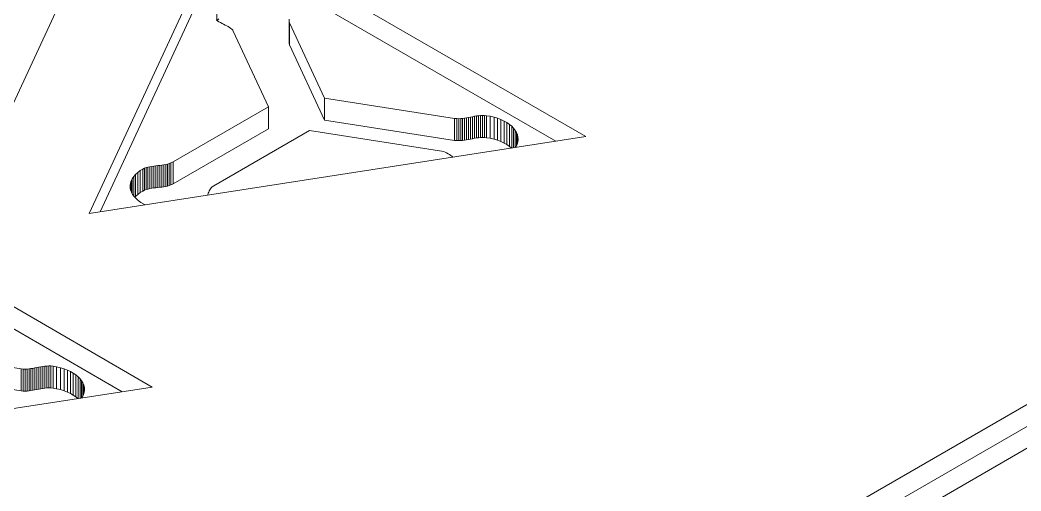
# Model space of a CAD drawing. Header units: inches. Extents: x 2.5 to 18.9, y 2.6 to 12.3.
# Drawn here: x 15.061 to 17.388, y 5.682 to 6.777 of the extents above; entities that cross this region are included whole.
import ezdxf

# ---------------------------------------------------------------- set-up
doc = ezdxf.new("R2010")
doc.units = ezdxf.units.IN
doc.header["$MEASUREMENT"] = 0

# ---------------------------------------------------------------- blocks, each defined once
blk = doc.blocks.new('A$C39963D99')
at = {"color": 0, "linetype": 'Continuous', "lineweight": 0, "extrusion": (3.33067e-16, 0.816497, 0.57735)}
for p, q in [((18.389, -3.5694), (18.0795, -4.2363)), ((18.3571, -4.2741), (18.6666, -3.6072)), ((18.6666, -3.6072), (19.5122, -4.0954)), ((18.6666, -3.6582), (18.3826, -4.2701)), ((19.4425, -4.1062), (18.6666, -3.6582)), ((18.654, -3.8253), (18.654, -3.7756)), ((15.2028, -7.7975), (22.0617, -3.8375)), ((18.6559, -3.8266), (18.6529, -3.8245)), ((18.6587, -3.8221), (18.6548, -3.8259)), ((18.6592, -3.8287), (18.6559, -3.8266)), ((18.6627, -3.8306), (18.6592, -3.8287)), ((18.6663, -3.8325), (18.6627, -3.8306)), ((18.67, -3.8343), (18.6663, -3.8325)), ((18.6736, -3.8361), (18.67, -3.8343)), ((18.6772, -3.838), (18.6736, -3.8361)), ((18.6806, -3.8398), (18.6772, -3.838)), ((18.6838, -3.8418), (18.6806, -3.8398)), ((18.8226, -3.8228), (18.8222, -3.8254)), ((18.8222, -3.8764), (18.8222, -3.8254)), ((18.8222, -3.8254), (18.8223, -3.828)), ((18.8223, -3.879), (18.8223, -3.828)), ((18.8223, -3.828), (18.823, -3.8309)), ((18.823, -3.8819), (18.823, -3.8309)), ((18.823, -3.8309), (18.9044, -4.0062)), ((18.6867, -3.8439), (18.6838, -3.8418)), ((18.6891, -3.846), (18.6867, -3.8439)), ((18.6912, -3.8484), (18.6891, -3.846)), ((18.6922, -3.8501), (18.6912, -3.8484)), ((18.7739, -4.0263), (18.6922, -3.8501)), ((18.8223, -3.879), (18.8222, -3.8764)), ((18.823, -3.8819), (18.8223, -3.879)), ((18.9044, -4.0572), (18.823, -3.8819)), ((15.2028, -7.8486), (22.0617, -3.8886)), ((22.0617, -3.8886), (15.2028, -7.8486)), ((22.0617, -3.9396), (15.2028, -7.8996)), ((15.2028, -7.8996), (22.0617, -3.9396)), ((18.9044, -4.0572), (18.9044, -4.0062)), ((18.9044, -4.0062), (19.2071, -4.053)), ((18.5526, -4.1541), (18.7739, -4.0263)), ((18.7739, -4.0773), (18.7739, -4.0263)), ((19.2438, -4.0501), (19.2484, -4.0492)), ((19.2484, -4.0492), (19.253, -4.0483)), ((19.2484, -4.1002), (19.2484, -4.0492)), ((19.253, -4.0483), (19.2576, -4.0475)), ((19.253, -4.0993), (19.253, -4.0483)), ((19.2576, -4.0475), (19.2623, -4.0469)), ((19.2576, -4.0986), (19.2576, -4.0475)), ((19.2623, -4.0469), (19.267, -4.0465)), ((19.2623, -4.0979), (19.2623, -4.0469)), ((19.267, -4.0465), (19.2718, -4.0463)), ((19.267, -4.0975), (19.267, -4.0465)), ((19.2718, -4.0973), (19.2718, -4.0463)), ((19.2718, -4.0463), (19.2766, -4.0464)), ((19.2766, -4.0974), (19.2766, -4.0464)), ((19.2766, -4.0464), (19.2814, -4.0469)), ((19.2814, -4.0979), (19.2814, -4.0469)), ((19.2814, -4.0469), (19.2896, -4.0483)), ((19.2896, -4.0993), (19.2896, -4.0483)), ((19.2896, -4.0483), (19.2986, -4.0504)), ((19.2071, -4.1041), (18.9044, -4.0572)), ((19.2071, -4.1041), (19.2071, -4.053)), ((19.2071, -4.053), (19.2121, -4.0536)), ((19.2121, -4.1046), (19.2121, -4.0536)), ((19.2121, -4.0536), (19.2166, -4.0538)), ((19.2166, -4.0538), (19.2212, -4.0536)), ((19.2166, -4.1048), (19.2166, -4.0538)), ((19.2212, -4.0536), (19.2257, -4.0532)), ((19.2212, -4.1046), (19.2212, -4.0536)), ((19.2257, -4.0532), (19.2302, -4.0526)), ((19.2257, -4.1042), (19.2257, -4.0532)), ((19.2302, -4.0526), (19.2347, -4.0519)), ((19.2302, -4.1036), (19.2302, -4.0526)), ((19.2347, -4.0519), (19.2393, -4.051)), ((19.2347, -4.1029), (19.2347, -4.0519)), ((19.2393, -4.051), (19.2438, -4.0501)), ((19.2393, -4.102), (19.2393, -4.051)), ((19.2438, -4.1011), (19.2438, -4.0501)), ((19.2986, -4.1014), (19.2986, -4.0504)), ((19.2986, -4.0504), (19.307, -4.0529)), ((19.307, -4.104), (19.307, -4.0529)), ((19.307, -4.0529), (19.3148, -4.0559)), ((19.3148, -4.107), (19.3148, -4.0559)), ((19.3148, -4.0559), (19.322, -4.0593)), ((19.322, -4.1103), (19.322, -4.0593)), ((19.322, -4.0593), (19.3286, -4.063)), ((19.3286, -4.1141), (19.3286, -4.063)), ((19.3286, -4.063), (19.3345, -4.0671)), ((19.3345, -4.1181), (19.3345, -4.0671)), ((19.3345, -4.0671), (19.3397, -4.0714)), ((19.3397, -4.1221), (19.3397, -4.0714)), ((19.3397, -4.0714), (19.3442, -4.076)), ((19.5122, -4.0954), (18.3571, -4.2741)), ((18.7739, -4.0773), (18.5526, -4.2051)), ((18.8693, -4.0814), (18.6469, -4.2098)), ((19.1717, -4.1282), (18.8693, -4.0814)), ((19.3442, -4.1214), (19.3442, -4.076)), ((19.3442, -4.076), (19.348, -4.0809)), ((19.348, -4.1208), (19.348, -4.0809)), ((19.348, -4.0809), (19.3509, -4.0859)), ((19.3509, -4.1161), (19.3509, -4.0859)), ((19.3509, -4.0859), (19.353, -4.0911)), ((19.353, -4.1107), (19.353, -4.0911)), ((19.353, -4.0911), (19.3542, -4.0964)), ((19.2121, -4.1046), (19.2071, -4.1041)), ((19.2166, -4.1048), (19.2121, -4.1046)), ((19.2212, -4.1046), (19.2166, -4.1048)), ((19.2257, -4.1042), (19.2212, -4.1046)), ((19.2302, -4.1036), (19.2257, -4.1042)), ((19.2347, -4.1029), (19.2302, -4.1036)), ((19.2393, -4.102), (19.2347, -4.1029)), ((19.2438, -4.1011), (19.2393, -4.102)), ((19.2484, -4.1002), (19.2438, -4.1011)), ((19.253, -4.0993), (19.2484, -4.1002)), ((19.2576, -4.0986), (19.253, -4.0993)), ((19.2623, -4.0979), (19.2576, -4.0986)), ((19.267, -4.0975), (19.2623, -4.0979)), ((19.2718, -4.0973), (19.267, -4.0975)), ((19.2766, -4.0974), (19.2718, -4.0973)), ((19.2814, -4.0979), (19.2766, -4.0974)), ((19.2896, -4.0993), (19.2814, -4.0979)), ((19.2986, -4.1014), (19.2896, -4.0993)), ((19.307, -4.104), (19.2986, -4.1014)), ((19.3148, -4.107), (19.307, -4.104)), ((19.322, -4.1103), (19.3148, -4.107)), ((19.3286, -4.1141), (19.322, -4.1103)), ((19.3345, -4.1181), (19.3286, -4.1141)), ((19.3393, -4.1221), (19.3345, -4.1181)), ((19.3498, -4.1183), (19.3482, -4.1208)), ((19.3524, -4.1129), (19.3498, -4.1183)), ((19.3539, -4.1073), (19.3524, -4.1129)), ((19.3545, -4.1019), (19.3539, -4.1073)), ((19.3542, -4.1049), (19.3542, -4.0964)), ((19.3542, -4.0964), (19.3545, -4.1019)), ((19.1771, -4.1293), (19.1717, -4.1282)), ((19.1812, -4.1304), (19.1771, -4.1293)), ((19.1849, -4.1319), (19.1812, -4.1304)), ((19.1885, -4.1335), (19.1849, -4.1319)), ((19.1919, -4.1353), (19.1885, -4.1335)), ((19.1951, -4.1373), (19.1919, -4.1353)), ((19.1983, -4.1393), (19.1951, -4.1373)), ((19.2015, -4.1414), (19.1983, -4.1393)), ((19.2039, -4.1431), (19.2015, -4.1414)), ((18.494, -4.1663), (18.4984, -4.1653)), ((18.4984, -4.1653), (18.503, -4.1645)), ((18.4984, -4.2163), (18.4984, -4.1653)), ((18.503, -4.1645), (18.5077, -4.1638)), ((18.503, -4.2155), (18.503, -4.1645)), ((18.5077, -4.1638), (18.5124, -4.1632)), ((18.5077, -4.2148), (18.5077, -4.1638)), ((18.5124, -4.1632), (18.5171, -4.1627)), ((18.5124, -4.2143), (18.5124, -4.1632)), ((18.5171, -4.1627), (18.5218, -4.1622)), ((18.5171, -4.2137), (18.5171, -4.1627)), ((18.5218, -4.1622), (18.5265, -4.1616)), ((18.5218, -4.2132), (18.5218, -4.1622)), ((18.5265, -4.1616), (18.531, -4.1609)), ((18.5265, -4.2126), (18.5265, -4.1616)), ((18.531, -4.1609), (18.5354, -4.1602)), ((18.531, -4.212), (18.531, -4.1609)), ((18.5354, -4.1602), (18.5397, -4.1592)), ((18.5354, -4.2112), (18.5354, -4.1602)), ((18.5397, -4.1592), (18.5437, -4.158)), ((18.5397, -4.2102), (18.5397, -4.1592)), ((18.5437, -4.158), (18.5475, -4.1566)), ((18.5437, -4.2091), (18.5437, -4.158)), ((18.5475, -4.1566), (18.5526, -4.1541)), ((18.5475, -4.2076), (18.5475, -4.1566)), ((18.5526, -4.2051), (18.5526, -4.1541)), ((18.4576, -4.1933), (18.4609, -4.1883)), ((18.4609, -4.1883), (18.4651, -4.1834)), ((18.4609, -4.2334), (18.4609, -4.1883)), ((18.4651, -4.1834), (18.4702, -4.1788)), ((18.4651, -4.2344), (18.4651, -4.1834)), ((18.4702, -4.1788), (18.4761, -4.1744)), ((18.4702, -4.2298), (18.4702, -4.1788)), ((18.4761, -4.1744), (18.482, -4.1708)), ((18.4761, -4.2254), (18.4761, -4.1744)), ((18.482, -4.1708), (18.4858, -4.169)), ((18.482, -4.2218), (18.482, -4.1708)), ((18.4858, -4.169), (18.4898, -4.1675)), ((18.4858, -4.22), (18.4858, -4.169)), ((18.4898, -4.1675), (18.494, -4.1663)), ((18.4898, -4.2185), (18.4898, -4.1675)), ((18.494, -4.2173), (18.494, -4.1663)), ((17.6584, -4.1892), (18.5041, -4.6774)), ((18.4527, -4.2089), (18.4535, -4.2036)), ((18.4528, -4.2142), (18.4527, -4.2089)), ((18.4535, -4.2036), (18.4551, -4.1984)), ((18.4535, -4.2177), (18.4535, -4.2036)), ((18.4551, -4.1984), (18.4576, -4.1933)), ((18.4551, -4.2232), (18.4551, -4.1984)), ((18.4576, -4.2284), (18.4576, -4.1933)), ((18.531, -4.212), (18.5265, -4.2126)), ((18.5354, -4.2112), (18.531, -4.212)), ((18.5397, -4.2102), (18.5354, -4.2112)), ((18.5437, -4.2091), (18.5397, -4.2102)), ((18.5475, -4.2076), (18.5437, -4.2091)), ((18.5526, -4.2051), (18.5475, -4.2076)), ((18.6437, -4.212), (18.6413, -4.2142)), ((18.6469, -4.2098), (18.6437, -4.212)), ((18.4538, -4.2195), (18.4528, -4.2142)), ((18.4556, -4.2247), (18.4538, -4.2195)), ((18.4583, -4.2298), (18.4556, -4.2247)), ((18.4619, -4.2348), (18.4583, -4.2298)), ((18.4663, -4.2396), (18.4619, -4.2348)), ((18.4651, -4.2344), (18.4634, -4.2364)), ((18.4702, -4.2298), (18.4651, -4.2344)), ((18.4761, -4.2254), (18.4702, -4.2298)), ((18.482, -4.2218), (18.4761, -4.2254)), ((18.4858, -4.22), (18.482, -4.2218)), ((18.4898, -4.2185), (18.4858, -4.22)), ((18.494, -4.2173), (18.4898, -4.2185)), ((18.4984, -4.2163), (18.494, -4.2173)), ((18.503, -4.2155), (18.4984, -4.2163)), ((18.5077, -4.2148), (18.503, -4.2155)), ((18.5124, -4.2143), (18.5077, -4.2148)), ((18.5171, -4.2137), (18.5124, -4.2143)), ((18.5218, -4.2132), (18.5171, -4.2137)), ((18.5265, -4.2126), (18.5218, -4.2132)), ((18.6333, -4.2297), (18.6327, -4.2314)), ((18.6342, -4.2269), (18.6333, -4.2297)), ((18.6352, -4.2242), (18.6342, -4.2269)), ((18.6363, -4.2216), (18.6352, -4.2242)), ((18.6377, -4.219), (18.6363, -4.2216)), ((18.6393, -4.2166), (18.6377, -4.219)), ((18.6413, -4.2142), (18.6393, -4.2166)), ((18.4344, -4.6882), (17.6584, -4.2402)), ((18.4715, -4.2441), (18.4663, -4.2396)), ((18.4777, -4.2485), (18.4715, -4.2441)), ((18.4846, -4.2525), (18.4777, -4.2485)), ((18.4876, -4.2539), (18.4846, -4.2525)), ((17.8964, -4.5882), (18.1991, -4.635)), ((18.2404, -4.6312), (18.245, -4.6303)), ((18.245, -4.6303), (18.2496, -4.6295)), ((18.245, -4.6813), (18.245, -4.6303)), ((18.2496, -4.6295), (18.2543, -4.6289)), ((18.2496, -4.6806), (18.2496, -4.6295)), ((18.2543, -4.6289), (18.259, -4.6285)), ((18.2543, -4.6799), (18.2543, -4.6289)), ((18.259, -4.6285), (18.2637, -4.6283)), ((18.259, -4.6795), (18.259, -4.6285)), ((18.2637, -4.6793), (18.2637, -4.6283)), ((18.2637, -4.6283), (18.2685, -4.6284)), ((18.2685, -4.6794), (18.2685, -4.6284)), ((18.2685, -4.6284), (18.2733, -4.6289)), ((18.2733, -4.6799), (18.2733, -4.6289)), ((18.2733, -4.6289), (18.2816, -4.6303)), ((18.2816, -4.6813), (18.2816, -4.6303)), ((18.2816, -4.6303), (18.2905, -4.6324)), ((18.1991, -4.6861), (17.8964, -4.6392)), ((18.1991, -4.6861), (18.1991, -4.635)), ((18.1991, -4.635), (18.2041, -4.6356)), ((18.2041, -4.6866), (18.2041, -4.6356)), ((18.2041, -4.6356), (18.2086, -4.6358)), ((18.2086, -4.6358), (18.2131, -4.6356)), ((18.2086, -4.6868), (18.2086, -4.6358)), ((18.2131, -4.6356), (18.2176, -4.6352)), ((18.2131, -4.6866), (18.2131, -4.6356)), ((18.2176, -4.6352), (18.2221, -4.6346)), ((18.2176, -4.6862), (18.2176, -4.6352)), ((18.2221, -4.6346), (18.2267, -4.6339)), ((18.2221, -4.6856), (18.2221, -4.6346)), ((18.2267, -4.6339), (18.2312, -4.633)), ((18.2267, -4.6849), (18.2267, -4.6339)), ((18.2312, -4.633), (18.2358, -4.6321)), ((18.2312, -4.684), (18.2312, -4.633)), ((18.2358, -4.6321), (18.2404, -4.6312)), ((18.2358, -4.6831), (18.2358, -4.6321)), ((18.2404, -4.6822), (18.2404, -4.6312)), ((18.2905, -4.6834), (18.2905, -4.6324)), ((18.2905, -4.6324), (18.2989, -4.6349)), ((18.2989, -4.686), (18.2989, -4.6349)), ((18.2989, -4.6349), (18.3067, -4.6379)), ((18.3067, -4.689), (18.3067, -4.6379)), ((18.3067, -4.6379), (18.3139, -4.6413)), ((18.3139, -4.6923), (18.3139, -4.6413)), ((18.3139, -4.6413), (18.3205, -4.645)), ((18.3205, -4.6961), (18.3205, -4.645)), ((18.3205, -4.645), (18.3265, -4.6491)), ((18.3265, -4.7001), (18.3265, -4.6491)), ((18.3265, -4.6491), (18.3317, -4.6534)), ((18.3317, -4.7041), (18.3317, -4.6534)), ((18.3317, -4.6534), (18.3362, -4.658)), ((18.5041, -4.6774), (17.349, -4.8561)), ((18.3362, -4.7034), (18.3362, -4.658)), ((18.3362, -4.658), (18.3399, -4.6629)), ((18.3399, -4.7028), (18.3399, -4.6629)), ((18.3399, -4.6629), (18.3428, -4.6679)), ((18.3428, -4.6981), (18.3428, -4.6679)), ((18.3428, -4.6679), (18.3449, -4.6731)), ((18.3449, -4.6927), (18.3449, -4.6731)), ((18.3449, -4.6731), (18.3462, -4.6784)), ((18.2041, -4.6866), (18.1991, -4.6861)), ((18.2086, -4.6868), (18.2041, -4.6866)), ((18.2131, -4.6866), (18.2086, -4.6868)), ((18.2176, -4.6862), (18.2131, -4.6866)), ((18.2221, -4.6856), (18.2176, -4.6862)), ((18.2267, -4.6849), (18.2221, -4.6856)), ((18.2312, -4.684), (18.2267, -4.6849)), ((18.2358, -4.6831), (18.2312, -4.684)), ((18.2404, -4.6822), (18.2358, -4.6831)), ((18.245, -4.6813), (18.2404, -4.6822)), ((18.2496, -4.6806), (18.245, -4.6813)), ((18.2543, -4.6799), (18.2496, -4.6806)), ((18.259, -4.6795), (18.2543, -4.6799)), ((18.2637, -4.6793), (18.259, -4.6795)), ((18.2685, -4.6794), (18.2637, -4.6793)), ((18.2733, -4.6799), (18.2685, -4.6794)), ((18.2816, -4.6813), (18.2733, -4.6799)), ((18.2905, -4.6834), (18.2816, -4.6813)), ((18.2989, -4.686), (18.2905, -4.6834)), ((18.3067, -4.689), (18.2989, -4.686)), ((18.3139, -4.6923), (18.3067, -4.689)), ((18.3205, -4.6961), (18.3139, -4.6923)), ((18.3265, -4.7001), (18.3205, -4.6961)), ((18.3313, -4.7041), (18.3265, -4.7001)), ((18.3418, -4.7003), (18.3402, -4.7028)), ((18.3443, -4.6949), (18.3418, -4.7003)), ((18.3459, -4.6893), (18.3443, -4.6949)), ((18.3465, -4.6839), (18.3459, -4.6893)), ((18.3462, -4.6869), (18.3462, -4.6784)), ((18.3462, -4.6784), (18.3465, -4.6839))]:
    blk.add_line(p, q, dxfattribs=at)

msp = doc.modelspace()

# ---------------------------------------------------------------- block references
msp.add_blockref('A$C39963D99', (-3.1356, 10.6011))

doc.saveas('drawing.dxf')
